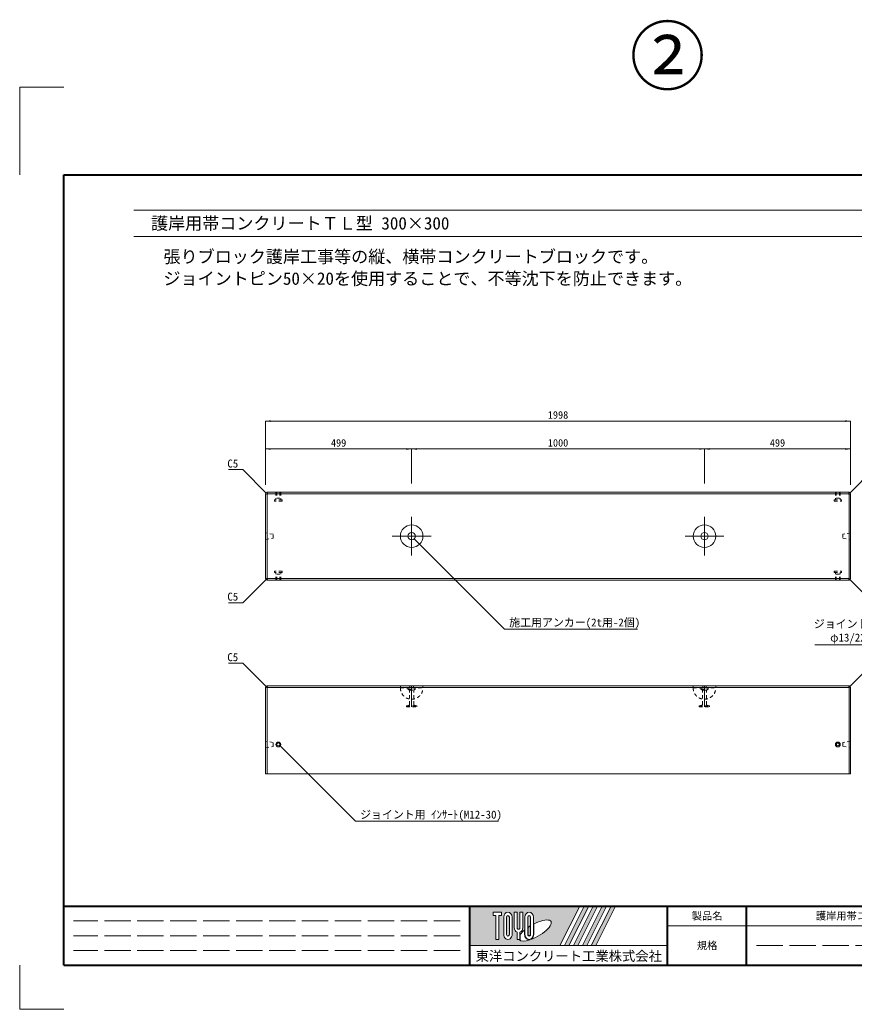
# Model space of a CAD drawing. Units: millimetres at full size, sheet at 1:15. Extents: x 175105 to 189665, y 872472 to 879507.
# Drawn here: x 175105 to 177955, y 872472 to 875852 of the extents above; entities that cross this region are included whole.
import ezdxf
from ezdxf.enums import TextEntityAlignment as Align

# ---------------------------------------------------------------- set-up
doc = ezdxf.new("R2010")
doc.units = ezdxf.units.MM
doc.header["$LTSCALE"] = 15
for name, pattern in [('DASHED', [7.5, 6, -1.5]), ('USER1', [28.575, 19.05, -3.175, 3.175, -3.175]), ('USER2', [1.35, 0.75, -0.6])]:
    doc.linetypes.add(name, pattern=pattern)
for name, color, linetype, lineweight in [('0_2', 7, 'Continuous', 13), ('Defpoints_3', 7, 'Continuous', 13), ('図枠', 7, 'Continuous', 5), ('寸法線', 7, 'Continuous', 13), ('本体', 2, 'Continuous', 5), ('補助線', 8, 'Continuous', 9), ('ｲﾝｻｰﾄ･ｱﾝｶｰ', 3, 'USER2', 9)]:
    doc.layers.add(name, color=color, linetype=linetype, lineweight=lineweight)
doc.styles.add('ＭＳ ゴシック', font='')
doc.styles.get('ＭＳ ゴシック').set_extended_font_data('MS Gothic')

# ---------------------------------------------------------------- blocks, each defined once
blk = doc.blocks.new('filled_arrow')
at = {"color": 0, "linetype": 'Continuous', "lineweight": -2}
blk.add_solid([(7.5, 1.25), (0, 0), (7.5, -1.25)], dxfattribs=at)

msp = doc.modelspace()

# ---------------------------------------------------------------- hatches: boundary and pattern name
at = {"layer": '図枠'}
h = msp.add_hatch(color=256, dxfattribs=at)
h.paths.add_polyline_path([(176642.9, 872824.11), (176642.9, 872689.11), (176950.24, 872689.11), (177017.74, 872824.11)])
edge = h.paths.add_edge_path(flags=16)
edge.add_ellipse((176865.28, 872740.52), major_axis=(54.55, 30.53), ratio=0.3471473, start_angle=-144.31122, end_angle=72.1899, ccw=False)
edge.add_ellipse((176845.08, 872727.34), major_axis=(0, 18.56), ratio=0.8463542, start_angle=-160.70346, end_angle=-90)
edge.add_line((176860.79, 872727.34), (176860.79, 872762.72))
edge = h.paths.add_edge_path(flags=16)
edge.add_ellipse((176845.08, 872785.88), major_axis=(0, 17.13), ratio=0.8463542, start_angle=-90, end_angle=90, ccw=False)
edge.add_line((176859.58, 872785.88), (176859.58, 872727.34))
edge.add_ellipse((176845.08, 872727.34), major_axis=(0, 17.13), ratio=0.8463542, start_angle=90, end_angle=-90, ccw=False)
edge.add_line((176830.58, 872727.34), (176830.58, 872785.88))
edge = h.paths.add_edge_path(flags=16)
edge.add_line((176849.92, 872785.88), (176849.92, 872727.34))
edge.add_ellipse((176845.08, 872727.34), major_axis=(0, 5.71), ratio=0.8463542, start_angle=90, end_angle=-90, ccw=False)
edge.add_line((176840.25, 872727.34), (176840.25, 872785.88))
edge.add_ellipse((176845.08, 872785.88), major_axis=(0, 5.71), ratio=0.8463542, start_angle=-90, end_angle=90, ccw=False)
edge = h.paths.add_edge_path(flags=16)
edge.add_line((176848.71, 872755.96), (176848.71, 872727.34))
edge.add_ellipse((176845.08, 872727.34), major_axis=(0, 4.28), ratio=0.8463541, start_angle=90, end_angle=-90, ccw=False)
edge.add_line((176841.46, 872727.34), (176841.46, 872751.27))
edge.add_ellipse((176865.28, 872740.52), major_axis=(54.55, 30.53), ratio=0.3471473, start_angle=107.79174, end_angle=126.47132, ccw=False)
edge = h.paths.add_edge_path(flags=16)
edge.add_ellipse((176808.83, 872750.54), major_axis=(0, 17.13), ratio=0.8463542, start_angle=-163.34117, end_angle=-90, ccw=False)
edge.add_line((176813.66, 872734.39), (176813.66, 872710.2))
edge.add_line((176813.66, 872710.2), (176803.99, 872710.2))
edge.add_line((176803.99, 872710.2), (176803.99, 872734.39))
edge.add_ellipse((176808.83, 872750.54), major_axis=(0, 17.13), ratio=0.8463542, start_angle=90, end_angle=163.34117, ccw=False)
edge.add_line((176794.33, 872750.54), (176794.33, 872803.02))
edge.add_line((176794.33, 872803.02), (176803.99, 872803.02))
edge.add_line((176803.99, 872803.02), (176803.99, 872750.54))
edge.add_ellipse((176808.83, 872750.54), major_axis=(0, 5.71), ratio=0.8463542, start_angle=90, end_angle=-90)
edge.add_line((176813.66, 872750.54), (176813.66, 872803.02))
edge.add_line((176813.66, 872803.02), (176823.33, 872803.02))
edge.add_line((176823.33, 872803.02), (176823.33, 872750.54))
edge = h.paths.add_edge_path(flags=16)
edge.add_line((176829.37, 872742.11), (176829.37, 872727.34))
edge.add_ellipse((176845.08, 872727.34), major_axis=(0, 18.56), ratio=0.8463542, start_angle=90, end_angle=-171.54427)
edge.add_ellipse((176865.28, 872740.52), major_axis=(54.55, 30.53), ratio=0.3471473, start_angle=-178.64954, end_angle=-148.29244, ccw=False)
edge.add_line((176811.58, 872708.78), (176814.87, 872708.78))
edge.add_line((176814.87, 872708.78), (176814.87, 872726.87))
edge.add_ellipse((176865.28, 872740.52), major_axis=(54.55, 30.53), ratio=0.3471473, start_angle=148.21912, end_angle=165.90812, ccw=False)
edge = h.paths.add_edge_path(flags=16)
edge.add_ellipse((176772.57, 872785.88), major_axis=(0, 17.13), ratio=0.8463542, start_angle=-90, end_angle=90, ccw=False)
edge.add_line((176787.07, 872785.88), (176787.07, 872727.34))
edge.add_ellipse((176772.57, 872727.34), major_axis=(0, 17.13), ratio=0.8463542, start_angle=90, end_angle=-90, ccw=False)
edge.add_line((176758.07, 872727.34), (176758.07, 872785.88))
edge = h.paths.add_edge_path(flags=16)
edge.add_line((176777.41, 872785.88), (176777.41, 872727.34))
edge.add_ellipse((176772.57, 872727.34), major_axis=(0, 5.71), ratio=0.8463542, start_angle=90, end_angle=-90, ccw=False)
edge.add_line((176767.74, 872727.34), (176767.74, 872785.88))
edge.add_ellipse((176772.57, 872785.88), major_axis=(0, 5.71), ratio=0.8463542, start_angle=-90, end_angle=90, ccw=False)
h.paths.add_polyline_path([(176750.82, 872803.02), (176750.82, 872791.59), (176741.15, 872791.59), (176741.15, 872710.2), (176731.48, 872710.2), (176731.48, 872791.59), (176721.82, 872791.59), (176721.82, 872803.02)], flags=16)
for points in [[(176965.55, 872689.11), (176980.87, 872689.11), (177048.37, 872824.11), (177033.05, 872824.11)], [(177079, 872824.11), (177063.68, 872824.11), (176996.18, 872689.11), (177011.5, 872689.11)], [(177109.62, 872824.11), (177094.31, 872824.11), (177026.81, 872689.11), (177042.12, 872689.11)], [(177140.25, 872824.11), (177124.94, 872824.11), (177057.44, 872689.11), (177072.75, 872689.11)]]:
    msp.add_hatch(color=256, dxfattribs=at).paths.add_polyline_path(points)

# ---------------------------------------------------------------- linework, layer by layer
at = {"layer": 'Defpoints_3'}
for p, q in [((175105.4, 875621.61), (175255.4, 875621.61)), ((175105.4, 875321.61), (175105.4, 875621.61)), ((175105.4, 872621.61), (175105.4, 872471.61)), ((175105.4, 872471.61), (175255.4, 872471.61))]:
    msp.add_line(p, q, dxfattribs=at)
at = {"layer": '図枠', "lineweight": 40}
for p, q in [((175255.4, 872621.61), (175255.4, 875321.61)), ((175255.4, 875321.61), (179410.4, 875321.61)), ((175255.4, 872824.11), (179410.4, 872824.11)), ((176642.9, 872621.61), (176642.9, 872824.11)), ((177317.9, 872621.61), (177317.9, 872824.11)), ((177587.9, 872621.61), (177587.9, 872824.11)), ((175255.4, 872621.61), (179410.4, 872621.61))]:
    msp.add_line(p, q, dxfattribs=at)
at = {"layer": '図枠', "lineweight": 13}
for p, q in [((175495.4, 875201.61), (178867.65, 875201.61)), ((175495.4, 875111.61), (178867.65, 875111.61)), ((179410.4, 872756.61), (177317.9, 872756.61))]:
    msp.add_line(p, q, dxfattribs=at)
at = {"layer": '図枠'}
for p, q in [((176642.9, 872824.11), (177017.74, 872824.11)), ((176721.82, 872803.02), (176721.82, 872791.59)), ((176721.82, 872803.02), (176750.82, 872803.02)), ((176750.82, 872803.02), (176750.82, 872791.59)), ((176794.33, 872803.02), (176803.99, 872803.02)), ((176794.33, 872750.54), (176794.33, 872803.02)), ((176803.99, 872803.02), (176803.99, 872750.54)), ((176813.66, 872803.02), (176823.33, 872803.02)), ((176813.66, 872750.54), (176813.66, 872803.02)), ((176823.33, 872803.02), (176823.33, 872750.54)), ((177017.74, 872824.11), (176950.24, 872689.11)), ((177033.05, 872824.11), (176965.55, 872689.11)), ((177048.37, 872824.11), (176980.87, 872689.11)), ((177063.68, 872824.11), (176996.18, 872689.11)), ((177079, 872824.11), (177011.5, 872689.11)), ((177094.31, 872824.11), (177026.81, 872689.11)), ((177033.05, 872824.11), (177048.37, 872824.11)), ((177109.62, 872824.11), (177042.12, 872689.11)), ((177124.94, 872824.11), (177057.44, 872689.11)), ((177063.68, 872824.11), (177079, 872824.11)), ((177140.25, 872824.11), (177072.75, 872689.11)), ((177094.31, 872824.11), (177109.62, 872824.11)), ((177124.94, 872824.11), (177140.25, 872824.11)), ((176731.48, 872791.59), (176721.82, 872791.59)), ((176731.48, 872791.59), (176731.48, 872710.2)), ((176741.15, 872791.59), (176741.15, 872710.2)), ((176750.82, 872791.59), (176741.15, 872791.59)), ((176758.07, 872785.88), (176758.07, 872727.34)), ((176767.74, 872727.34), (176767.74, 872785.88)), ((176777.41, 872785.88), (176777.41, 872727.34)), ((176787.07, 872727.34), (176787.07, 872785.88)), ((176830.58, 872785.88), (176830.58, 872727.34)), ((176840.25, 872727.34), (176840.25, 872785.88)), ((176849.92, 872785.88), (176849.92, 872727.34)), ((176859.58, 872727.34), (176859.58, 872785.88)), ((176860.79, 872727.34), (176860.79, 872762.72)), ((176803.99, 872734.39), (176803.99, 872710.2)), ((176813.66, 872734.39), (176813.66, 872710.2)), ((176814.87, 872726.87), (176814.87, 872708.78)), ((176829.37, 872742.11), (176829.37, 872727.34)), ((176841.46, 872727.34), (176841.46, 872751.27)), ((176848.71, 872755.96), (176848.71, 872727.34)), ((176741.15, 872710.2), (176731.48, 872710.2)), ((176813.66, 872710.2), (176803.99, 872710.2)), ((176811.58, 872708.78), (176814.87, 872708.78)), ((176642.9, 872689.11), (176950.24, 872689.11)), ((176965.55, 872689.11), (176980.87, 872689.11)), ((176996.18, 872689.11), (177011.5, 872689.11)), ((177026.81, 872689.11), (177042.12, 872689.11)), ((177057.44, 872689.11), (177072.75, 872689.11))]:
    msp.add_line(p, q, dxfattribs=at)
at = {"layer": '図枠', "linetype": 'DASHED', "lineweight": 9}
for p, q in [((176609.15, 872773.48), (175289.15, 872773.48)), ((176609.15, 872722.86), (175289.15, 872722.86)), ((176609.15, 872672.23), (175289.15, 872672.23)), ((178499.15, 872689.11), (177621.65, 872689.11))]:
    msp.add_line(p, q, dxfattribs=at)
at = {"layer": '図枠'}
for centre, major_axis, ratio, start_param, end_param in [((176772.57, 872785.88), (0, 17.13), 0.846354, 4.712389, 7.8539816), ((176845.08, 872785.88), (0, 17.13), 0.846354, 4.712389, 7.8539816), ((176772.57, 872785.88), (0, 5.71), 0.846354, 4.712389, 7.8539816), ((176845.08, 872785.88), (0, 5.71), 0.846354, 4.712389, 7.8539816), ((176865.28, 872740.52), (54.55, 30.53), 0.347147, 4.2621853, 7.7429163), ((176772.57, 872727.34), (0, 17.13), 0.846354, 1.5707963, 4.712389), ((176772.57, 872727.34), (0, 5.71), 0.846354, 1.5707963, 4.712389), ((176808.83, 872750.54), (0, 17.13), 0.846354, 1.5707963, 2.8017557), ((176808.83, 872750.54), (0, 5.71), 0.846354, 1.5707963, 4.712389), ((176808.83, 872750.54), (0, 17.13), 0.846354, 3.4814296, 4.712389), ((176865.28, 872740.52), (54.55, 30.53), 0.347147, 2.0815197, 2.5155126), ((176845.08, 872727.34), (0, 18.56), 0.846354, 1.5707963, 3.3154679), ((176845.08, 872727.34), (0, 17.13), 0.846354, 1.5707963, 4.712389), ((176845.08, 872727.34), (0, 5.71), 0.846354, 1.5707963, 4.712389), ((176845.08, 872727.34), (0, 4.28), 0.846354, 1.5707963, 4.712389), ((176865.28, 872740.52), (54.55, 30.53), 0.347147, 1.6817405, 1.8219833), ((176845.08, 872727.34), (0, 18.56), 0.846354, 3.5338438, 4.712389), ((176865.28, 872740.52), (54.55, 30.53), 0.347147, 3.2093975, 4.2004451)]:
    msp.add_ellipse(centre, major_axis=major_axis, ratio=ratio, start_param=start_param, end_param=end_param, dxfattribs=at)
at = {"layer": '寸法線'}
for p, q in [((175944.76, 874480.85), (177942.76, 874480.85)), ((175944.76, 874262.55), (175944.76, 874480.85)), ((177942.76, 874262.55), (177942.76, 874480.85)), ((175944.76, 874385.48), (176443.76, 874385.48)), ((175944.76, 874262.55), (175944.76, 874385.48)), ((176443.76, 874267.55), (176443.76, 874385.48)), ((176443.76, 874385.48), (177443.76, 874385.48)), ((176443.76, 874267.55), (176443.76, 874385.48)), ((177443.76, 874267.55), (177443.76, 874385.48)), ((177443.76, 874385.48), (177942.76, 874385.48)), ((177443.76, 874267.55), (177443.76, 874385.48)), ((177942.76, 874262.55), (177942.76, 874385.48))]:
    msp.add_line(p, q, dxfattribs=at)
for points in [[(175947.26, 874235.05), (175867.45, 874314.86), (175817.68, 874314.86)], [(177940.26, 874235.05), (178020.07, 874314.86), (178069.84, 874314.86)], [(176452.64, 874078.76), (176761.03, 873770.28), (177215.61, 873770.28)], [(175947.26, 873940.05), (175867.45, 873860.25), (175817.68, 873860.25)], [(177940.26, 873940.05), (178020.07, 873860.25), (178069.84, 873860.25)], [(178461.52, 873383.57), (178128.65, 873716.43), (177820.41, 873716.43)], [(175947.26, 873573.58), (175867.45, 873653.39), (175817.68, 873653.39)], [(177940.26, 873573.58), (178020.07, 873653.39), (178069.84, 873653.39)], [(175994.63, 873370.84), (176251.81, 873113.48), (176740.45, 873113.48)]]:
    msp.add_lwpolyline(points, dxfattribs=at)
at = {"layer": '本体', "lineweight": 13}
for p, q in [((175949.76, 874237.55), (175944.76, 874232.55)), ((175944.76, 874232.55), (175944.76, 873942.55)), ((177937.76, 874237.55), (175949.76, 874237.55)), ((177942.76, 874232.55), (177937.76, 874237.55)), ((177942.76, 873942.55), (177942.76, 874232.55)), ((175944.76, 873942.55), (175949.76, 873937.55)), ((177937.76, 873937.55), (177942.76, 873942.55)), ((175949.76, 873937.55), (177937.76, 873937.55)), ((175949.76, 873576.08), (175944.76, 873571.08)), ((175944.76, 873276.08), (175944.76, 873571.08)), ((175949.76, 873576.08), (177937.76, 873576.08)), ((177937.76, 873576.08), (177942.76, 873571.08)), ((177942.76, 873571.08), (177942.76, 873276.08)), ((177942.76, 873276.08), (175944.76, 873276.08))]:
    msp.add_line(p, q, dxfattribs=at)
at = {"layer": '本体'}
for p, q in [((175944.76, 874232.55), (175949.76, 874230.48)), ((175949.76, 874237.55), (175951.83, 874232.55)), ((175951.83, 874232.55), (175949.76, 874230.48)), ((175949.76, 874230.48), (175949.76, 873944.62)), ((177935.69, 874232.55), (175951.83, 874232.55)), ((177935.69, 874232.55), (177937.76, 874237.55)), ((177937.76, 874230.48), (177935.69, 874232.55)), ((177937.76, 874230.48), (177942.76, 874232.55)), ((177937.76, 873944.62), (177937.76, 874230.48)), ((175944.76, 873942.55), (175949.76, 873944.62)), ((175949.76, 873944.62), (175951.83, 873942.55)), ((175951.83, 873942.55), (175949.76, 873937.55)), ((175951.83, 873942.55), (177935.69, 873942.55)), ((177935.69, 873942.55), (177937.76, 873944.62)), ((177937.76, 873937.55), (177935.69, 873942.55)), ((177937.76, 873944.62), (177942.76, 873942.55)), ((175949.76, 873569.01), (175944.76, 873571.08)), ((175951.83, 873571.08), (175949.76, 873576.08)), ((175951.83, 873571.08), (175949.76, 873569.01)), ((175951.83, 873571.08), (177935.69, 873571.08)), ((177935.69, 873571.08), (177937.76, 873576.08)), ((177935.69, 873571.08), (177937.76, 873569.01)), ((177937.76, 873569.01), (177942.76, 873571.08)), ((175949.76, 873276.08), (175949.76, 873569.01)), ((177937.76, 873569.01), (177937.76, 873276.08))]:
    msp.add_line(p, q, dxfattribs=at)
at = {"layer": '補助線', "linetype": 'USER1'}
for p, q in [((176443.76, 874153.91), (176443.76, 874021.19)), ((177443.76, 874153.91), (177443.76, 874021.19)), ((176377.4, 874087.55), (176510.12, 874087.55)), ((177377.4, 874087.55), (177510.12, 874087.55))]:
    msp.add_line(p, q, dxfattribs=at)
at = {"layer": '補助線'}
for p, q in [((175944.76, 874098.57), (175944.76, 874076.54)), ((177942.76, 874098.57), (177942.76, 874076.54)), ((175944.76, 873387.09), (175944.76, 873365.07)), ((177942.76, 873387.09), (177942.76, 873365.07))]:
    msp.add_line(p, q, dxfattribs=at)
at = {"layer": '補助線', "lineweight": 13}
for p, q in [((176443.76, 873576.08), (176443.76, 873504.08)), ((177443.76, 873576.08), (177443.76, 873504.08)), ((176642.9, 872689.11), (177317.9, 872689.11))]:
    msp.add_line(p, q, dxfattribs=at)
at = {"layer": 'ｲﾝｻｰﾄ･ｱﾝｶｰ'}
for p, q in [((175996.51, 874237.55), (175980.01, 874237.55)), ((175980.01, 874237.55), (175980.01, 874211.55)), ((175983.01, 874237.55), (175983.01, 874217.55)), ((175993.51, 874217.55), (175983.01, 874217.55)), ((175993.51, 874237.55), (175993.51, 874217.55)), ((175996.51, 874237.55), (175996.51, 874211.55)), ((177891.01, 874237.55), (177907.51, 874237.55)), ((177891.01, 874237.55), (177891.01, 874211.55)), ((177894.01, 874237.55), (177894.01, 874217.55)), ((177894.01, 874217.55), (177904.51, 874217.55)), ((177904.51, 874237.55), (177904.51, 874217.55)), ((177907.51, 874237.55), (177907.51, 874211.55)), ((175975.51, 874211.55), (175975.51, 874207.55)), ((176001.01, 874211.55), (175975.51, 874211.55)), ((176001.01, 874207.55), (175975.51, 874207.55)), ((176001.01, 874211.55), (176001.01, 874207.55)), ((177886.51, 874211.55), (177886.51, 874207.55)), ((177886.51, 874211.55), (177912.01, 874211.55)), ((177886.51, 874207.55), (177912.01, 874207.55)), ((177912.01, 874211.55), (177912.01, 874207.55)), ((175970.76, 874094.41), (175944.76, 874098.57)), ((175944.76, 874076.54), (175970.76, 874080.7)), ((175970.76, 874080.7), (175970.76, 874094.41)), ((177942.76, 874098.57), (177916.76, 874094.41)), ((177916.76, 874094.41), (177916.76, 874080.7)), ((177916.76, 874080.7), (177942.76, 874076.54)), ((175975.51, 873963.55), (175975.51, 873967.55)), ((176001.01, 873967.55), (175975.51, 873967.55)), ((176001.01, 873963.55), (175975.51, 873963.55)), ((175980.01, 873937.55), (175980.01, 873963.55)), ((175993.51, 873957.55), (175983.01, 873957.55)), ((175983.01, 873937.55), (175983.01, 873957.55)), ((175993.51, 873937.55), (175993.51, 873957.55)), ((175996.51, 873937.55), (175996.51, 873963.55)), ((176001.01, 873963.55), (176001.01, 873967.55)), ((177886.51, 873963.55), (177886.51, 873967.55)), ((177886.51, 873967.55), (177912.01, 873967.55)), ((177886.51, 873963.55), (177912.01, 873963.55)), ((177891.01, 873937.55), (177891.01, 873963.55)), ((177894.01, 873957.55), (177904.51, 873957.55)), ((177894.01, 873937.55), (177894.01, 873957.55)), ((177904.51, 873937.55), (177904.51, 873957.55)), ((177907.51, 873937.55), (177907.51, 873963.55)), ((177912.01, 873963.55), (177912.01, 873967.55)), ((175996.51, 873937.55), (175980.01, 873937.55)), ((177891.01, 873937.55), (177907.51, 873937.55)), ((176405.26, 873576.08), (176482.26, 873576.08)), ((176405.26, 873576.08), (176405.26, 873569.08)), ((176437.76, 873576.08), (176437.76, 873569.08)), ((176449.76, 873576.08), (176449.76, 873569.08)), ((176482.26, 873576.08), (176482.26, 873569.08)), ((177405.26, 873576.08), (177482.26, 873576.08)), ((177405.26, 873576.08), (177405.26, 873569.08)), ((177437.76, 873576.08), (177437.76, 873569.08)), ((177449.76, 873576.08), (177449.76, 873569.08)), ((177482.26, 873576.08), (177482.26, 873569.08)), ((176405.26, 873569.08), (176482.26, 873569.08)), ((176431.26, 873569.08), (176431.26, 873565.08)), ((176436.76, 873562.08), (176431.26, 873565.08)), ((176431.26, 873565.08), (176456.26, 873565.08)), ((176436.76, 873562.08), (176450.76, 873562.08)), ((176436.76, 873513.19), (176436.76, 873562.08)), ((176450.76, 873562.08), (176456.26, 873565.08)), ((176450.76, 873513.19), (176450.76, 873562.08)), ((176456.26, 873569.08), (176456.26, 873565.08)), ((177405.26, 873569.08), (177482.26, 873569.08)), ((177431.26, 873569.08), (177431.26, 873565.08)), ((177436.76, 873562.08), (177431.26, 873565.08)), ((177431.26, 873565.08), (177456.26, 873565.08)), ((177436.76, 873562.08), (177450.76, 873562.08)), ((177436.76, 873513.19), (177436.76, 873562.08)), ((177450.76, 873562.08), (177456.26, 873565.08)), ((177450.76, 873513.19), (177450.76, 873562.08)), ((177456.26, 873569.08), (177456.26, 873565.08)), ((176434.54, 873510.29), (176426.26, 873508.08)), ((176426.26, 873508.08), (176426.26, 873504.08)), ((176426.26, 873508.08), (176461.26, 873508.08)), ((176426.26, 873504.08), (176461.26, 873504.08)), ((176452.98, 873510.29), (176461.26, 873508.08)), ((176461.26, 873508.08), (176461.26, 873504.08)), ((177434.54, 873510.29), (177426.26, 873508.08)), ((177426.26, 873508.08), (177426.26, 873504.08)), ((177426.26, 873508.08), (177461.26, 873508.08)), ((177426.26, 873504.08), (177461.26, 873504.08)), ((177452.98, 873510.29), (177461.26, 873508.08)), ((177461.26, 873508.08), (177461.26, 873504.08)), ((175970.76, 873382.93), (175944.76, 873387.09)), ((175944.76, 873365.07), (175970.76, 873369.23)), ((175970.76, 873369.23), (175970.76, 873382.93)), ((177942.76, 873387.09), (177916.76, 873382.93)), ((177916.76, 873382.93), (177916.76, 873369.23)), ((177916.76, 873369.23), (177942.76, 873365.07))]:
    msp.add_line(p, q, dxfattribs=at)
at = {"layer": 'ｲﾝｻｰﾄ･ｱﾝｶｰ', "linetype": 'Continuous'}
for centre, radius in [((176443.76, 874087.55), 38.5), ((177443.76, 874087.55), 38.5), ((176443.76, 874087.55), 12.5), ((177443.76, 874087.55), 12.5), ((175988.26, 873376.08), 8.25), ((175988.26, 873376.08), 5.25), ((177899.26, 873376.08), 8.25), ((177899.26, 873376.08), 5.25)]:
    msp.add_circle(centre, radius, dxfattribs=at)
at = {"layer": 'ｲﾝｻｰﾄ･ｱﾝｶｰ'}
for centre, radius, start, end in [((176443.76, 873569.08), 38.5, 180, 0), ((177443.76, 873569.08), 38.5, 180, 0), ((176433.76, 873513.19), 3, 284.9984, 0), ((176453.76, 873513.19), 3, 180, 255.00238), ((177433.76, 873513.19), 3, 284.9984, 0), ((177453.76, 873513.19), 3, 180, 255.00238)]:
    msp.add_arc(centre, radius, start, end, dxfattribs=at)

# ---------------------------------------------------------------- block references
at = {"layer": '寸法線', "xscale": 2.4, "yscale": 2.4}
for p in [(175944.76, 874480.85), (175944.76, 874385.48), (176443.76, 874385.48), (177443.76, 874385.48)]:
    msp.add_blockref('filled_arrow', p, dxfattribs=at)
at = {"layer": '寸法線'}
for p, xscale, yscale, rotation in [((177942.76, 874480.85), 2.4, 2.4, 180), ((176443.76, 874385.48), 2.4, 2.4, 180), ((177443.76, 874385.48), 2.4, 2.4, 180), ((177942.76, 874385.48), 2.4, 2.4, 180), ((175947.26, 874235.05), 0.185, 0.185, 135), ((177940.26, 874235.05), 0.185, 0.185, 45), ((176452.64, 874078.76), 0.185, 0.185, 315), ((175947.26, 873940.05), 0.185, 0.185, 225), ((177940.26, 873940.05), 0.185, 0.185, 315), ((175947.26, 873573.58), 0.185, 0.185, 135), ((177940.26, 873573.58), 0.185, 0.185, 45), ((175994.63, 873370.84), 0.185, 0.185, 315)]:
    msp.add_blockref('filled_arrow', p, dxfattribs=dict(at, xscale=xscale, yscale=yscale, rotation=rotation))

# ---------------------------------------------------------------- texts
at = {"layer": '0_2', "color": 1, "style": 'ＭＳ ゴシック'}
msp.add_text('②', height=189.9, dxfattribs=at).set_placement((177317.73, 875575.67), align=Align.BOTTOM_CENTER)
at = {"layer": '0_2', "style": 'ＭＳ ゴシック'}
for s, p in [('張りブロック護岸工事等の縦、横帯コンクリートブロックです。', (175596.12, 875064.11)), ('ジョイントピン50×20を使用することで、不等沈下を防止できます。', (175596.12, 874989.11))]:
    msp.add_text(s, height=42.72, dxfattribs=at).set_placement(p, align=Align.TOP_LEFT)
at = {"layer": '図枠', "style": 'ＭＳ ゴシック'}
msp.add_text('\u3000護岸用帯コンクリートＴＬ型 300×300', height=42.72, dxfattribs=at).set_placement((175495.4, 875156.61), align=Align.MIDDLE_LEFT)
for s, height, p in [('製品名', 25.63, (177452.9, 872790.36)), ('護岸用帯コンクリートＴＬ型 ', 25.63, (178060.4, 872790.36)), ('規格', 25.63, (177452.9, 872689.11)), ('東洋コンクリート工業株式会社', 33.32, (176980.4, 872653.25))]:
    msp.add_text(s, height=height, dxfattribs=at).set_placement(p, align=Align.MIDDLE_CENTER)
at = {"layer": '寸法線', "style": 'ＭＳ ゴシック'}
for s, p in [('1998', (176943.76, 874501.85)), ('499', (176194.26, 874406.48)), ('1000', (176943.76, 874406.48)), ('499', (177693.26, 874406.48))]:
    msp.add_text(s, height=25.63, dxfattribs=at).set_placement(p, align=Align.MIDDLE_CENTER)
for p in [(175851.45, 874349.42), (175851.45, 873894.81), (175851.45, 873687.95)]:
    msp.add_text('C5', height=27.34, dxfattribs=at).set_placement(p, align=Align.TOP_RIGHT)
for s, p in [('施工用アンカー(2t用-2個)', (176777.03, 873806.45)), ('ジョイント用 ｲﾝｻｰﾄ(M12-30)', (176267.81, 873150.09))]:
    msp.add_text(s, height=27.34, dxfattribs=at).set_placement(p, align=Align.TOP_LEFT)
for s, p in [('ジョイントピン孔', (177817.35, 873766.08)), ('φ13/22-26', (177873.29, 873719.28))]:
    msp.add_text(s, height=27.34, dxfattribs=at).set_placement(p, align=Align.BOTTOM_LEFT)

doc.saveas('drawing.dxf')
